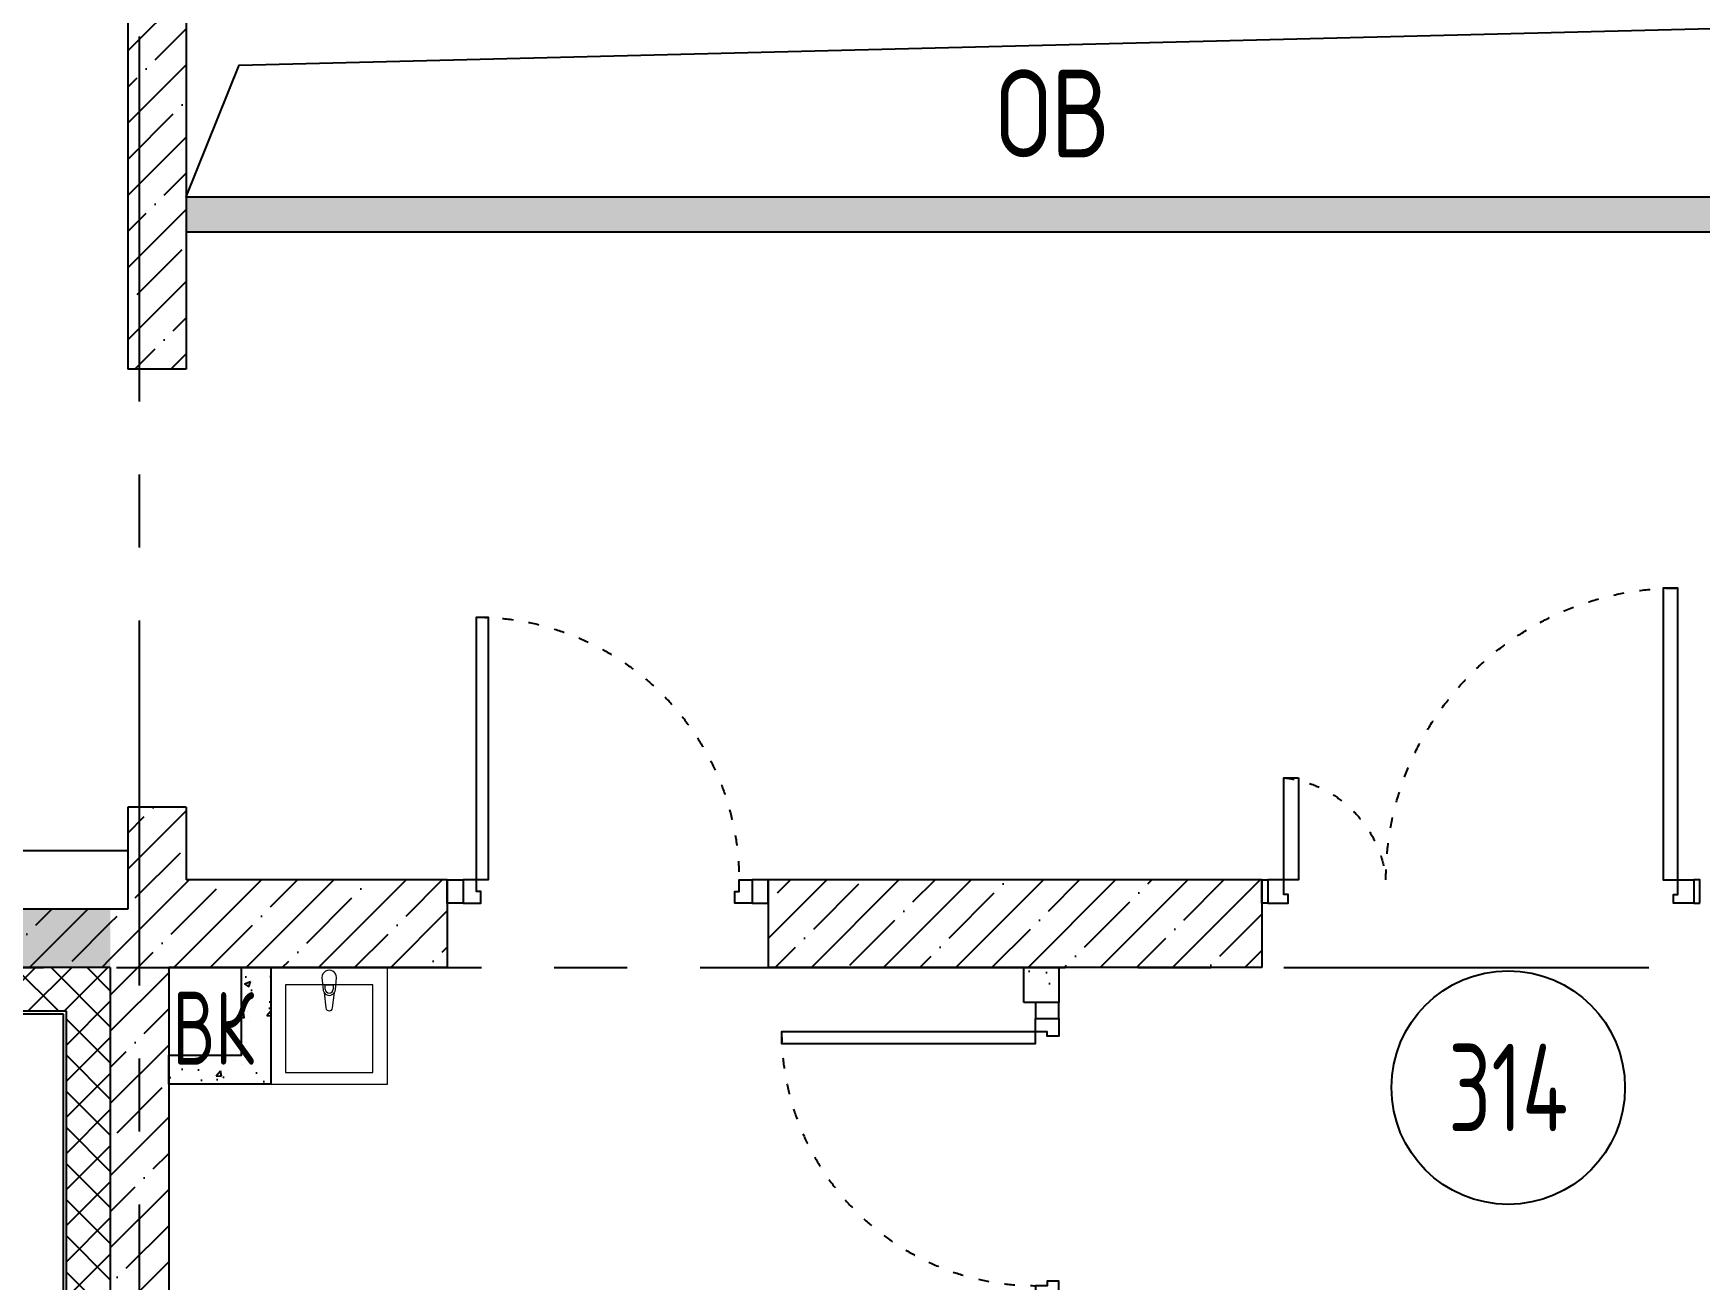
# Model space of a CAD drawing. Header units: millimetres. Extents: x -9318 to 9016603, y 0 to 838141.
# Drawn here: x 118983 to 124693, y 396794 to 401063 of the extents above; entities that cross this region are included whole.
import ezdxf
from ezdxf.enums import TextEntityAlignment as Align

# ---------------------------------------------------------------- set-up
doc = ezdxf.new("R2010")
doc.units = ezdxf.units.MM
doc.linetypes.add('ACAD_ISO03W100', pattern=[30, 12, -18])
doc.linetypes.add('CENTER', pattern=[2, 1.25, -0.25, 0.25, -0.25])
doc.layers.add('АР_Номер помещения', color=1, linetype='Continuous', lineweight=25)
doc.layers.add('Сан.техника', color=151, linetype='Continuous', lineweight=9)
doc.styles.add('ICOCPEUR', font='isocpeur.ttf')
doc.styles.add('ISOCPEUR', font='isocpeur.ttf', dxfattribs={"width": 0.7})
pattern_1 = [(45, (-887755.71, 501612.85), (-123.743687, 123.743687), []), (45, (-887631.97, 501612.85), (-123.743687, 123.743687), [218.75, -43.75, 0, -43.75])]
pattern_2 = [(50, (5759.64, 336407.27), (215.17805, -18.82564), [22.5, -247.5]), (355, (5759.64, 336407.27), (-41.6254, 225.65764), [18, -198]), (100.45144, (5777.57, 336405.7), (173.55265, 206.832), [19.12206, -210.34263]), (46.1842, (5759.64, 336467.27), (320.1724, -49.6558), [33.75, -371.25]), (96.63564, (5786.32, 336463.14), (280.3986, 292.2356), [28.6831, -315.5141]), (351.18416, (5759.64, 336467.27), (280.3986, 292.2356), [27, -297]), (21, (5789.64, 336452.27), (179.07212, -120.78567), [22.5, -247.5]), (326, (5789.64, 336452.27), (72.9946, 217.545), [18, -198]), (71.45144, (5804.56, 336442.2), (252.0667, 96.75935), [19.12206, -210.34263]), (37.5, (5759.64, 336407.274), (3.647957, 99.868156), [0, -195.6, 0, -201, 0, -198.75]), (7.5, (5759.64, 336407.27), (78.92086, 118.32351), [0, -114.6, 0, -191.1, 0, -75.75]), (327.5, (5692.74, 336407.274), (160.14673, -6.76646), [0, -75, 0, -234, 0, -310.5]), (317.5, (5662.74, 336407.27), (174.95585, 30.0315), [0, -97.5, 0, -155.4, 0, -220.5])]

# ---------------------------------------------------------------- blocks, each defined once
blk = doc.blocks.new('*U1078')
at = {"color": 8}
blk.add_lwpolyline([(-100, 80), (-100, 950), (-140, 950), (-140, 80)], close=True, dxfattribs=at)
for points in [[(-1070, 0), (-1070, 80), (-1015, 80), (-1015, 0), (-1070, 0)], [(-1015, 80), (-1015, 0), (-955, 0), (-955, 40), (-970, 40), (-970, 80), (-1015, 80)], [(-55, 80), (-55, 0), (-115, 0), (-115, 40), (-100, 40), (-100, 80), (-55, 80)], [(0, 0), (0, 80), (-55, 80), (-55, 0), (0, 0)]]:
    blk.add_lwpolyline(points, dxfattribs=at)
at = {"color": 8, "linetype": 'ACAD_ISO03W100', "ltscale": 3}
blk.add_arc((-100, 80), 870, 90, 180, dxfattribs=at)
blk = doc.blocks.new('Полуторная_на лестницу')
at = {"color": 8}
for points in [[(75, 80), (75, 1080), (124.9, 1080), (124.9, 80)], [(1375.1, 430), (1375.1, 80), (1425, 80), (1425, 430)]]:
    blk.add_lwpolyline(points, close=True, dxfattribs=at)
for points in [[(0, 0), (0, 80), (20, 80), (20, 0), (0, 0)], [(20, 80), (20, 0), (90, 0), (90, 30), (75, 30), (75, 80), (20, 80)], [(1480, 80), (1480, 0), (1410, 0), (1410, 30), (1425, 30), (1425, 80), (1480, 80)], [(1500, 0), (1500, 80), (1480, 80), (1480, 0), (1500, 0)]]:
    blk.add_lwpolyline(points, dxfattribs=at)
at = {"color": 8, "linetype": 'ACAD_ISO03W100', "ltscale": 3}
for centre, radius, start, end in [((75, 80), 1000, 0, 90), ((1465.4, 39.6), 392.5, 95.9075, 174.0925)]:
    blk.add_arc(centre, radius, start, end, dxfattribs=at)
blk = doc.blocks.new('*U1075')
at = {"color": 8}
for points in [[(0, 0), (0, -80), (55, -80), (55, 0), (0, 0)], [(55, -80), (55, 0), (115, 0), (115, -40), (100, -40), (100, -80), (55, -80)], [(1045, -80), (1045, 0), (985, 0), (985, -40), (1000, -40), (1000, -80), (1045, -80)], [(1100, 0), (1100, -80), (1045, -80), (1045, 0), (1100, 0)]]:
    blk.add_lwpolyline(points, dxfattribs=at)
blk.add_lwpolyline([(100, -80), (100, -980), (140, -980), (140, -80)], close=True, dxfattribs=at)
at = {"color": 8, "linetype": 'ACAD_ISO03W100', "ltscale": 3}
blk.add_arc((100, -80), 900, 270, 0, dxfattribs=at)
blk = doc.blocks.new('*U474')
at = {"layer": 'АР_Номер помещения', "color": 8}
blk.add_circle((-9796.8, 3458.7), 400, dxfattribs=at)
at = {"color": 8, "style": 'ISOCPEUR', "width": 0.7, "flags": 1}
blk.add_attdef('КАТЕГОРИЯ', (-499.2, -2092.2), '', height=250, dxfattribs=at)
at = {"layer": 'АР_Номер помещения', "color": 8, "style": 'ISOCPEUR', "width": 0.7}
blk.add_attdef('НОМЕР_ПОМЕЩЕНИЯ', text='', height=300, dxfattribs=at).set_placement((-9796.8, 3458.7), align=Align.MIDDLE_CENTER)
blk = doc.blocks.new('сан.техника')
at = {"layer": 'Сан.техника', "color": 8, "linetype": 'Continuous', "lineweight": 5}
for p, q in [((24.9, 175), (-17, 171)), ((24.9, 175), (-17, 171)), ((-26.6, 167.7), (-79.5, 161.1)), ((-26.6, 167.7), (-79.5, 161.1)), ((-79.5, 138.9), (-26.6, 132.3)), ((-79.5, 138.9), (-26.6, 132.3)), ((-17, 129), (24.9, 125)), ((-17, 129), (24.9, 125)), ((-14.9, 163.6), (0, 163.6)), ((-14.9, 163.6), (0, 163.6)), ((0, 136.4), (-14.9, 136.4)), ((0, 136.4), (-14.9, 136.4)), ((0, 163.6), (0, 136.4)), ((0, 163.6), (0, 136.4))]:
    blk.add_line(p, q, dxfattribs=at)
for points in [[(59, 350), (-341, 350), (-341, -50), (59, -50)], [(0, 300), (-300.1, 300), (-300.1, 0), (0, 0)], [(0, 300), (-300.1, 300), (-300.1, 0), (0, 0)]]:
    blk.add_lwpolyline(points, close=True, dxfattribs=at)
for centre, radius, start, end in [((24.9, 150), 25, 269.9997, 89.9997), ((24.9, 150), 25, 269.9997, 89.9997), ((-78.1, 150), 11.2, 97.1386, 262.8608), ((-78.1, 150), 11.2, 97.1386, 262.8608), ((-15.1, 150), 21.1, 122.7707, 237.2287), ((-15.1, 150), 21.1, 122.7707, 237.2287), ((-14.9, 150), 13.6, 89.9997, 269.9997), ((-14.9, 150), 13.6, 89.9997, 269.9997), ((-15.1, 150), 21.1, 95.1693, 122.7707), ((-15.1, 150), 21.1, 95.1693, 122.7707), ((-15.1, 150), 21.1, 237.2287, 264.8301), ((-15.1, 150), 21.1, 237.2287, 264.8301)]:
    blk.add_arc(centre, radius, start, end, dxfattribs=at)

msp = doc.modelspace()

# ---------------------------------------------------------------- hatches: boundary and pattern name
at = {"ltscale": 100}
h = msp.add_hatch(dxfattribs=at)
h.set_pattern_fill('ANSI37', color=256, scale=700)
h.set_pattern_definition([(45, (-881264.54, 440766.49), (-61.871843, 61.871843), []), (135, (-881264.54, 440766.49), (-61.871843, -61.871843), [])])
h.paths.add_polyline_path([(78661.91, 438782.96), (81791.91, 438782.96), (81791.91, 435852.96), (84912.07, 435852.96), (84912.07, 427832.96), (81111.91, 427832.96), (81111.91, 427702.96), (75721.91, 427702.96), (75721.91, 419092.96), (80697.1, 419092.96), (80697.1, 423057.96), (115497.1, 423057.96), (115497.1, 419092.96), (125997.1, 419092.96), (125997.1, 401222.96), (132347.11, 401222.96), (132347.08, 391512.96), (119247.1, 391512.96), (119247.1, 397862.96), (111367.1, 397862.96), (111367.1, 403052.96), (102831.79, 403052.96), (102831.79, 402652.96), (102981.79, 402652.96), (102981.79, 402902.96), (111217.1, 402902.96), (111217.1, 397712.96), (119097.1, 397712.96), (119097.1, 391362.96), (132497.08, 391362.96), (132497.11, 401372.96), (126147.1, 401372.96), (126147.1, 419242.96), (115647.1, 419242.96), (115647.1, 423207.96), (80547.1, 423207.96), (80547.1, 419242.96), (75871.91, 419242.96), (75871.91, 427552.96), (81261.91, 427552.96), (81261.91, 427682.96), (85062.07, 427682.96), (85062.07, 436002.96), (81941.91, 436002.96), (81941.91, 438932.96), (78811.91, 438932.96), (78811.91, 439351.77), (78666.33, 439351.77)])
h = msp.add_hatch(dxfattribs=at)
h.set_pattern_fill('ANSI35', color=256, scale=700)
h.set_pattern_definition([(45, (-887755.62, 501612.85), (-123.743687, 123.743687), []), (45, (-887631.87, 501612.85), (-123.743687, 123.743687), [218.75, -43.75, 0, -43.75])])
h.paths.add_polyline_path([(119247.19, 398062.96), (115497.19, 398062.96), (115497.19, 403578.63), (115197.19, 403578.63), (115197.19, 398062.96), (111567.19, 398062.96), (111567.19, 404849.22), (115197.19, 404849.22), (115197.19, 404678.63), (115497.19, 404678.63), (115497.19, 405009.22), (114776.96, 405009.22), (114776.95, 407402.96), (115497.19, 407402.96), (115497.1, 408315.44), (115197.1, 408315.44), (115197.19, 407602.96), (114241.95, 407602.97), (114241.95, 407402.96), (114616.95, 407402.96), (114616.95, 405009.22), (111567.19, 405009.22), (111567.19, 407402.96), (114241.95, 407402.96), (114241.95, 407602.97), (111567.1, 407602.96), (111567.1, 408540.44), (111367.1, 408540.44), (111367.1, 407602.96), (105570.49, 407602.95), (105570.49, 407402.95), (111367.19, 407402.96), (111367.19, 397862.96), (119247.19, 397862.96)])
h = msp.add_hatch(dxfattribs=at)
h.set_pattern_fill('ANSI35', color=256, scale=700)
h.set_pattern_definition([(45, (-894245.71, 495450.68), (-123.743687, 123.743687), []), (45, (-894121.97, 495450.68), (-123.743687, 123.743687), [218.75, -43.75, 0, -43.75])])
h.paths.add_polyline_path([(119507.1, 407497.96), (119307.1, 407497.96), (119307.1, 399912.68), (119507.1, 399912.68)])
h = msp.add_hatch(dxfattribs=at)
h.set_pattern_fill('ANSI35', color=256, scale=700)
h.set_pattern_definition(pattern_1)
h.paths.add_polyline_path([(119247.1, 398062.96), (115497.1, 398062.96), (115497.1, 403578.63), (115197.1, 403578.63), (115197.1, 398062.96), (111567.1, 398062.96), (111567.1, 397862.96), (119247.1, 397862.96)])
h = msp.add_hatch(dxfattribs=at)
h.set_pattern_fill('AR-CONC', color=256, scale=30)
h.set_pattern_definition(pattern_2)
h.paths.add_polyline_path([(119506.74, 400502.96), (125697.1, 400502.96), (125697.1, 400382.96), (119422.1, 400383.8), (119507.45, 400382.96)])
h = msp.add_hatch(dxfattribs=at)
h.set_pattern_fill('ANSI35', color=256, scale=700)
h.set_pattern_definition(pattern_1)
h.paths.add_polyline_path([(119307.1, 398062.96), (119247.1, 398062.96), (119247.1, 397862.96), (119247.1, 391712.96), (119447.1, 391712.96), (119447.1, 397862.96), (120401.43, 397862.96), (120401.43, 398162.96), (119507.1, 398162.96), (119507.1, 398412.68), (119307.1, 398412.68)])
h = msp.add_hatch(dxfattribs=at)
h.set_pattern_fill('ANSI35', color=256, scale=700)
h.set_pattern_definition([(45, (-892051.38, 493400.96), (-123.743687, 123.743687), []), (45, (-891927.64, 493400.96), (-123.743687, 123.743687), [218.75, -43.75, 0, -43.75])])
h.paths.add_polyline_path([(123192.75, 398162.96), (121501.43, 398162.96), (121501.43, 397862.96), (123192.75, 397862.96)])
h = msp.add_hatch(dxfattribs=at)
h.set_pattern_fill('AR-CONC', color=256, scale=30)
h.set_pattern_definition(pattern_2)
h.paths.add_polyline_path([(119797.1, 397462.96), (119797.1, 397862.96), (119697.1, 397862.96), (119697.1, 397562.96), (119447.1, 397562.96), (119447.1, 397462.96)])
h = msp.add_hatch(dxfattribs=at)
h.set_pattern_fill('AR-CONC', color=256, scale=30)
h.set_pattern_definition(pattern_2)
h.paths.add_polyline_path([(122377.1, 397863.21), (122377.13, 397743.21), (122497.13, 397743.21), (122497.1, 397863.21)])

# ---------------------------------------------------------------- linework, layer by layer
at = {"linetype": 'CENTER', "ltscale": 1000}
for p, q in [((119347.1, 389801.69), (119347.1, 424109.16)), ((51268.34, 397862.96), (134865.51, 397862.96))]:
    msp.add_line(p, q, dxfattribs=at)
at = {"ltscale": 100}
for p, q in [((119307.1, 407497.96), (119307.1, 399912.68)), ((119507.1, 407497.96), (119507.1, 399912.68)), ((119507.1, 399912.68), (119307.1, 399912.68)), ((119307.1, 398412.68), (119307.1, 398062.96)), ((119507.1, 398412.68), (119307.1, 398412.68)), ((119507.1, 398412.68), (119507.1, 398162.96)), ((119307.1, 398262.96), (115497.1, 398262.96)), ((120401.43, 398162.96), (119507.1, 398162.96)), ((120401.43, 398162.96), (120401.43, 397862.96)), ((123192.75, 398162.96), (121501.43, 398162.96)), ((121501.43, 398162.96), (121501.43, 397862.96)), ((123192.75, 398162.96), (123192.75, 397862.96)), ((119307.1, 398062.96), (115497.1, 398062.96)), ((119247.1, 397862.96), (111367.1, 397862.96)), ((119247.1, 397862.96), (119247.1, 391512.96)), ((120401.43, 397862.96), (119447.1, 397862.96)), ((119447.1, 397862.96), (119447.1, 391712.96)), ((123192.75, 397862.96), (121501.43, 397862.96)), ((119087.1, 397702.96), (111207.1, 397702.96)), ((119097.1, 397712.96), (111217.1, 397712.96)), ((119087.1, 391352.96), (119087.1, 397702.96)), ((119097.1, 391362.96), (119097.1, 397712.96))]:
    msp.add_line(p, q, dxfattribs=at)
for points in [[(119507.1, 400502.96), (119688.04, 400954.18), (125697.1, 401102.96)], [(119507.1, 400502.96), (125697.1, 400502.96)], [(119507.1, 400382.96), (125697.1, 400382.96)], [(122377.1, 397743.21), (122377.1, 397862.96)], [(122497.1, 397862.96), (122497.1, 397743.21)], [(122497.1, 397743.21), (122377.1, 397743.21)]]:
    msp.add_lwpolyline(points, dxfattribs=at)
msp.add_lwpolyline([(119797.1, 397862.96), (119797.1, 397462.96), (119447.1, 397462.96), (119447.1, 397562.96), (119697.1, 397562.96), (119697.1, 397862.96)], close=True, dxfattribs=at)

# ---------------------------------------------------------------- block references
at = {"xscale": -1}
msp.add_blockref('Полуторная_на лестницу', (124692.75, 398082.96), dxfattribs=at)
at = {"xscale": -1, "rotation": 180}
msp.add_blockref('*U1075', (120401.43, 398082.96), dxfattribs=at)
for name, p, rotation in [('сан.техника', (120147.1, 397803.92), 89.99999999999999), ('*U1078', (122497.1, 397743.2), 90.00000000000001)]:
    msp.add_blockref(name, p, dxfattribs=dict(rotation=rotation))
ref = msp.add_blockref('*U474', (133833.53, 393993.07))
ref.add_attrib('НОМЕР_ПОМЕЩЕНИЯ', '314', dxfattribs={"layer": 'АР_Номер помещения', "color": 8, "height": 300, "style": 'ISOCPEUR', "width": 0.7}).set_placement((124036.71, 397451.79), align=Align.MIDDLE_CENTER)

# ---------------------------------------------------------------- texts
at = {"ltscale": 100, "attachment_point": 5, "line_spacing_factor": 0.7, "style": 'ICOCPEUR'}
for s, insert, char_height in [('\\A1;{\\W0.8;ОВ}', (122476.34, 400788.55), 300), ('\\A1;{\\W0.7;ВК}', (119599.7, 397655.09), 250)]:
    msp.add_mtext(s, dxfattribs=dict(at, insert=insert, char_height=char_height))

doc.saveas('drawing.dxf')
